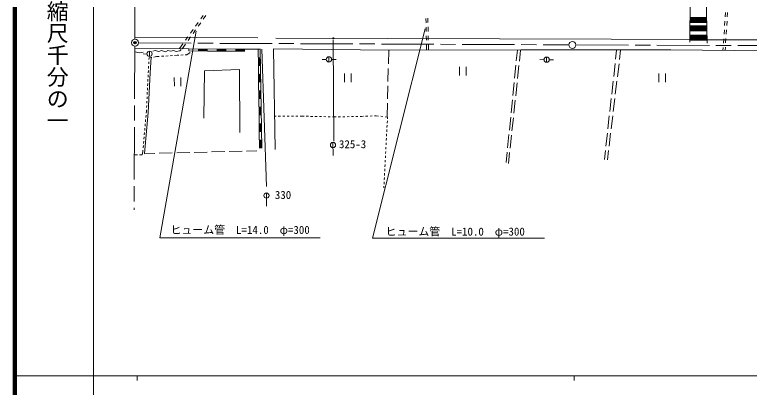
# Model space of a CAD drawing. Units: millimetres, scale not verified. Extents: x 40000 to 680000, y 20000 to 380000.
# Drawn here: x 40000 to 208108, y 202409 to 287726 of the extents above; entities that cross this region are included whole.
import ezdxf
from ezdxf.enums import TextEntityAlignment as Align

# ---------------------------------------------------------------- set-up
doc = ezdxf.new("R2010")
doc.units = ezdxf.units.MM
doc.header["$LTSCALE"] = 1000
doc.header["$PDMODE"] = 32
doc.header["$PDSIZE"] = 500
doc.linetypes.add('CHAIN', pattern=[18.5, 12, -1.5, 3.5, -1.5])
for name, color, linetype, lineweight in [('M-BGD', 7, 'Continuous', 13), ('M-BMK', 2, 'CHAIN', 13), ('M-BMK-SRVR', 3, 'Continuous', 13), ('M-STR-HTXT', 7, 'Continuous', 13), ('M-STR-STRC', 7, 'Continuous', 13), ('M-TTL', 2, 'Continuous', 140), ('M-TTL-BAND', 7, 'Continuous', 13)]:
    doc.layers.add(name, color=color, linetype=linetype, lineweight=lineweight)
doc.layers.add('M-OTRS', color=6, linetype='Continuous')
doc.styles.add('@ＭＳ ゴシック', font='')
doc.styles.add('ＭＳ ゴシック', font='')
doc.styles.get('@ＭＳ ゴシック').set_extended_font_data('@MS Gothic')
doc.styles.get('ＭＳ ゴシック').set_extended_font_data('MS Gothic')

# ---------------------------------------------------------------- blocks, each defined once
blk = doc.blocks.new('有線柱')
at = {"color": 7, "linetype": 'Continuous', "lineweight": 13}
blk.add_line((0, 0.5), (0, -0.5), dxfattribs=at)
blk.add_circle((0, 0), 0.5, dxfattribs=at)
blk = doc.blocks.new('田')
at = {"color": 7, "linetype": 'Continuous', "lineweight": 13}
for p, q in [((-0.75, 1), (-0.75, -1)), ((0.75, -1), (0.75, 1))]:
    blk.add_line(p, q, dxfattribs=at)
blk = doc.blocks.new('道路標識\u3000規制')
at = {"color": 7, "linetype": 'Continuous', "lineweight": 13}
blk.add_line((0, 0), (0, 2.5), dxfattribs=at)
blk.add_circle((0, 2), 0.5, dxfattribs=at)

msp = doc.modelspace()

# ---------------------------------------------------------------- hatches: boundary and pattern name
at = {"layer": 'M-BGD'}
msp.add_hatch(color=256, dxfattribs=at).paths.add_polyline_path([(113167, 282348, -1), (112667, 282239, -1)])

# ---------------------------------------------------------------- linework, layer by layer
for p, q in [((194497, 281455), (194566, 294692)), ((198200, 292983), (198445, 281187)), ((82559, 286747), (83139, 287561)), ((83737, 287523), (83156, 286710)), ((202671, 288220), (202602, 287222)), ((203068, 287260), (203131, 288258)), ((81399, 285118), (81979, 285932)), ((82575, 285896), (81994, 285082)), ((134113, 286890), (134131, 285891)), ((134575, 285912), (134557, 286912)), ((194564, 287093), (194555, 285951)), ((194555, 285951), (198297, 285921)), ((194556, 286087), (195555, 287085)), ((194644, 285950), (194556, 286038)), ((194557, 286229), (195414, 287086)), ((194786, 285949), (194557, 286179)), ((194558, 286372), (195274, 287088)), ((194929, 285948), (194558, 286319)), ((194559, 286515), (195134, 287089)), ((195071, 285947), (194559, 286459)), ((195214, 285946), (194560, 286599)), ((194561, 286657), (194993, 287090)), ((194561, 285951), (195695, 287084)), ((195356, 285945), (194561, 286740)), ((194562, 286800), (194853, 287091)), ((195499, 285943), (194562, 286880)), ((194563, 286942), (194713, 287092)), ((195642, 285942), (194563, 287020)), ((198306, 287064), (194564, 287093)), ((194564, 287085), (194572, 287093)), ((195784, 285941), (194633, 287093)), ((194702, 285950), (195835, 287083)), ((195927, 285940), (194775, 287092)), ((194842, 285949), (195975, 287082)), ((196069, 285939), (194918, 287090)), ((194982, 285948), (196116, 287081)), ((196212, 285938), (195060, 287089)), ((195123, 285946), (196256, 287080)), ((196354, 285937), (195203, 287088)), ((195263, 285945), (196396, 287079)), ((196497, 285936), (195345, 287087)), ((195403, 285944), (196537, 287078)), ((196639, 285934), (195488, 287086)), ((195544, 285943), (196677, 287076)), ((196782, 285933), (195630, 287085)), ((195684, 285942), (196817, 287075)), ((196925, 285932), (195773, 287084)), ((195824, 285941), (196958, 287074)), ((197067, 285931), (195916, 287083)), ((195965, 285940), (197098, 287073)), ((197210, 285930), (196058, 287081)), ((196105, 285939), (197238, 287072)), ((197352, 285929), (196201, 287080)), ((196245, 285938), (197379, 287071)), ((197495, 285928), (196343, 287079)), ((196385, 285936), (197519, 287070)), ((197637, 285927), (196486, 287078)), ((196526, 285935), (197659, 287069)), ((197780, 285925), (196628, 287077)), ((196666, 285934), (197799, 287068)), ((197922, 285924), (196771, 287076)), ((196806, 285933), (197940, 287066)), ((198065, 285923), (196913, 287075)), ((196947, 285932), (198080, 287065)), ((198207, 285922), (197056, 287073)), ((197087, 285931), (198220, 287064)), ((198297, 285974), (197199, 287072)), ((197227, 285930), (198305, 287008)), ((198298, 286114), (197341, 287071)), ((197368, 285929), (198304, 286865)), ((198299, 286254), (197484, 287070)), ((197508, 285928), (198303, 286723)), ((198301, 286395), (197626, 287069)), ((197648, 285926), (198302, 286580)), ((198302, 286535), (197769, 287068)), ((197789, 285925), (198301, 286438)), ((198303, 286675), (197911, 287067)), ((197929, 285924), (198300, 286295)), ((198304, 286815), (198054, 287066)), ((198069, 285923), (198299, 286153)), ((198305, 286956), (198196, 287064)), ((198210, 285922), (198298, 286010)), ((198297, 285921), (198306, 287064)), ((202533, 286225), (202464, 285227)), ((202943, 285264), (203006, 286262)), ((80239, 283489), (80819, 284303)), ((81413, 284268), (80832, 283454)), ((134150, 284891), (134168, 283891)), ((134610, 283912), (134593, 284912)), ((198309, 285169), (194571, 285135)), ((194571, 285135), (194581, 284029)), ((194571, 285113), (194594, 285135)), ((195549, 284037), (194572, 285014)), ((194573, 284972), (194737, 285137)), ((194574, 284832), (194880, 285138)), ((195409, 284036), (194574, 284871)), ((194575, 284692), (195022, 285139)), ((195269, 284035), (194575, 284728)), ((195128, 284033), (194576, 284586)), ((194577, 284552), (195165, 285141)), ((194578, 284412), (195308, 285142)), ((194988, 284032), (194578, 284443)), ((194579, 284272), (195451, 285143)), ((194848, 284031), (194579, 284300)), ((194580, 284131), (195593, 285144)), ((194708, 284030), (194580, 284158)), ((195689, 284038), (194592, 285135)), ((194619, 284029), (195736, 285146)), ((195829, 284040), (194732, 285137)), ((194762, 284030), (195879, 285147)), ((195969, 284041), (194873, 285138)), ((194905, 284031), (196021, 285148)), ((196110, 284042), (195013, 285139)), ((195047, 284033), (196164, 285150)), ((196250, 284044), (195153, 285140)), ((195190, 284034), (196307, 285151)), ((196390, 284045), (195293, 285142)), ((195333, 284035), (196449, 285152)), ((196530, 284046), (195433, 285143)), ((195475, 284037), (196592, 285153)), ((196670, 284047), (195573, 285144)), ((195618, 284038), (196735, 285155)), ((196810, 284049), (195713, 285145)), ((195761, 284039), (196878, 285156)), ((196951, 284050), (195854, 285147)), ((195903, 284040), (197020, 285157)), ((197091, 284051), (195994, 285148)), ((196046, 284042), (197163, 285158)), ((197231, 284052), (196134, 285149)), ((196189, 284043), (197306, 285160)), ((197371, 284054), (196274, 285150)), ((196332, 284044), (197448, 285161)), ((197511, 284055), (196414, 285152)), ((196474, 284046), (197591, 285162)), ((197651, 284056), (196554, 285153)), ((196617, 284047), (197734, 285164)), ((197791, 284057), (196695, 285154)), ((196760, 284048), (197876, 285165)), ((197932, 284059), (196835, 285156)), ((196902, 284049), (198019, 285166)), ((198072, 284060), (196975, 285157)), ((197045, 284051), (198162, 285167)), ((198212, 284061), (197115, 285158)), ((197188, 284052), (198305, 285169)), ((198318, 284096), (197255, 285159)), ((197331, 284053), (198310, 285033)), ((198317, 284239), (197395, 285161)), ((197473, 284055), (198311, 284892)), ((198316, 284382), (197536, 285162)), ((197616, 284056), (198312, 284752)), ((198314, 284524), (197676, 285163)), ((197759, 284057), (198314, 284612)), ((198313, 284667), (197816, 285164)), ((197901, 284058), (198315, 284472)), ((198312, 284810), (197956, 285166)), ((198044, 284060), (198316, 284332)), ((198311, 284953), (198096, 285167)), ((198187, 284061), (198317, 284192)), ((198309, 285095), (198236, 285168)), ((198319, 284062), (198309, 285169)), ((202395, 284230), (202325, 283232)), ((202818, 283268), (202880, 284266)), ((67572, 282594), (95644, 282431)), ((79079, 281859), (79659, 282674)), ((80251, 282640), (79670, 281826)), ((134187, 282891), (134205, 281891)), ((134646, 281913), (134628, 282912)), ((194572, 283035), (194570, 281906)), ((194571, 282441), (195164, 283034)), ((194571, 282299), (195305, 283033)), ((194571, 282158), (195446, 283033)), ((194571, 282016), (195587, 283033)), ((195171, 281905), (194571, 282505)), ((198374, 283028), (194572, 283035)), ((194572, 283008), (194599, 283035)), ((194572, 282866), (194741, 283035)), ((194572, 282724), (194882, 283034)), ((194572, 282583), (195023, 283034)), ((195596, 281904), (194572, 282929)), ((195455, 281905), (194572, 282788)), ((195313, 281905), (194572, 282646)), ((194581, 284029), (198319, 284062)), ((194602, 281906), (195729, 283033)), ((195738, 281904), (194608, 283035)), ((194744, 281906), (195870, 283032)), ((195880, 281904), (194749, 283035)), ((194885, 281906), (196011, 283032)), ((196022, 281904), (194891, 283034)), ((195026, 281906), (196152, 283032)), ((196163, 281903), (195033, 283034)), ((195167, 281905), (196293, 283032)), ((196305, 281903), (195174, 283034)), ((195308, 281905), (196434, 283031)), ((196447, 281903), (195316, 283033)), ((195449, 281905), (196576, 283031)), ((196588, 281903), (195458, 283033)), ((195590, 281904), (196717, 283031)), ((196730, 281902), (195599, 283033)), ((195732, 281904), (196858, 283030)), ((196872, 281902), (195741, 283033)), ((195873, 281904), (196999, 283030)), ((197013, 281902), (195883, 283032)), ((196014, 281904), (197140, 283030)), ((197155, 281901), (196024, 283032)), ((196155, 281903), (197281, 283030)), ((197297, 281901), (196166, 283032)), ((196296, 281903), (197422, 283029)), ((197438, 281901), (196308, 283032)), ((196437, 281903), (197564, 283029)), ((197580, 281901), (196450, 283031)), ((196578, 281903), (197705, 283029)), ((197722, 281900), (196591, 283031)), ((196720, 281902), (197846, 283029)), ((197864, 281900), (196733, 283031)), ((196861, 281902), (197987, 283028)), ((198005, 281900), (196875, 283030)), ((197002, 281902), (198128, 283028)), ((198147, 281900), (197016, 283030)), ((197143, 281902), (198269, 283028)), ((198289, 281899), (197158, 283030)), ((197284, 281901), (198374, 282991)), ((198372, 281958), (197300, 283030)), ((197425, 281901), (198373, 282849)), ((198372, 282099), (197441, 283029)), ((197566, 281901), (198373, 282707)), ((198372, 282240), (197583, 283029)), ((197708, 281900), (198373, 282566)), ((198373, 282381), (197725, 283029)), ((197849, 281900), (198373, 282424)), ((198373, 282522), (197867, 283029)), ((198373, 282663), (198008, 283028)), ((198373, 282805), (198150, 283028)), ((198374, 282946), (198292, 283028)), ((198372, 281899), (198374, 283028)), ((77729, 279964), (78499, 281045)), ((79089, 281012), (78325, 279942)), ((99770, 282358), (176476, 282104)), ((134224, 280891), (134248, 279615)), ((134687, 279639), (134664, 280913)), ((176476, 282104), (194406, 281952)), ((194605, 281906), (194570, 281941)), ((194570, 281906), (198372, 281899)), ((195030, 281906), (194571, 282364)), ((194888, 281906), (194571, 282223)), ((194746, 281906), (194571, 282082)), ((197990, 281900), (198372, 282282)), ((198131, 281900), (198372, 282141)), ((198272, 281899), (198372, 281999)), ((198508, 282001), (266492, 281801)), ((202256, 282234), (202187, 281237)), ((202693, 281271), (202755, 282270)), ((79844, 279927), (67579, 279988)), ((67592, 279201), (68520, 278981)), ((68520, 278981), (69374, 279177)), ((71645, 279396), (72182, 279494)), ((72182, 279494), (73012, 279323)), ((73012, 279323), (73622, 279518)), ((73622, 279518), (74477, 279250)), ((74477, 279250), (75038, 279494)), ((75038, 279494), (75747, 279348)), ((75747, 279348), (76357, 279494)), ((76357, 279494), (76918, 279323)), ((76918, 279323), (77822, 279470)), ((77822, 279470), (78066, 279787)), ((79851, 279934), (79844, 279428)), ((79874, 279427), (84137, 279403)), ((79877, 279927), (92667, 279854)), ((82006, 279565), (84138, 279553)), ((82006, 279515), (84138, 279503)), ((82006, 279465), (84138, 279453)), ((82007, 279715), (84139, 279703)), ((82007, 279665), (84139, 279653)), ((82007, 279615), (84139, 279603)), ((82008, 279865), (84140, 279853)), ((82008, 279815), (84140, 279803)), ((82008, 279765), (84139, 279753)), ((84137, 279403), (88401, 279379)), ((86269, 279441), (88401, 279429)), ((86270, 279591), (88402, 279579)), ((86270, 279541), (88402, 279529)), ((86270, 279491), (88402, 279479)), ((86271, 279791), (88403, 279779)), ((86271, 279741), (88403, 279729)), ((86271, 279691), (88403, 279679)), ((86271, 279641), (88402, 279629)), ((86272, 279841), (88404, 279829)), ((88401, 279379), (92665, 279354)), ((90533, 279466), (92665, 279454)), ((90533, 279416), (92665, 279404)), ((90534, 279666), (92666, 279654)), ((90534, 279616), (92666, 279604)), ((90534, 279566), (92666, 279554)), ((90534, 279516), (92665, 279504)), ((90535, 279816), (92667, 279804)), ((90535, 279766), (92667, 279754)), ((90535, 279716), (92667, 279704)), ((92705, 279858), (96221, 279815)), ((95708, 279798), (95760, 276026)), ((96208, 279805), (96521, 257173)), ((99595, 256834), (99211, 279870)), ((99211, 279870), (125760, 279591)), ((125524, 276441), (125606, 279551)), ((125760, 279591), (155809, 279646)), ((155026, 279577), (154787, 277175)), ((155759, 279581), (155492, 277073)), ((155809, 279646), (190143, 279646)), ((177748, 279574), (177517, 277512)), ((178668, 279580), (178410, 277450)), ((190143, 279646), (226137, 279291)), ((202118, 280239), (202071, 279561)), ((202584, 279537), (202630, 280273)), ((69420, 278786), (70267, 278710)), ((70744, 277836), (70724, 277439)), ((71364, 277941), (70744, 277836)), ((70998, 274376), (71218, 278002)), ((72477, 278129), (71857, 278024)), ((73099, 278167), (72477, 278129)), ((74097, 278229), (73598, 278198)), ((75095, 278291), (74596, 278260)), ((76093, 278353), (75594, 278322)), ((77214, 278422), (76592, 278383)), ((77552, 278445), (77214, 278422)), ((78549, 278512), (78051, 278478)), ((79386, 278568), (79048, 278546)), ((80119, 279032), (79386, 278568)), ((95784, 277913), (95810, 276027)), ((95834, 277914), (95860, 276028)), ((95884, 277914), (95910, 276028)), ((95934, 277915), (95960, 276029)), ((95984, 277916), (96010, 276030)), ((96034, 277916), (96060, 276030)), ((96084, 277917), (96110, 276031)), ((96134, 277918), (96160, 276032)), ((96184, 277919), (96210, 276032)), ((111269, 277453), (110358, 277475)), ((112528, 277460), (113555, 277453)), ((160149, 277457), (161072, 277424)), ((70649, 275940), (70625, 275441)), ((70699, 276939), (70674, 276440)), ((95760, 276026), (95812, 272254)), ((154688, 276180), (154391, 273195)), ((155386, 276079), (155069, 273096)), ((162385, 277370), (163307, 277370)), ((177406, 276518), (177073, 273536)), ((178289, 276457), (177928, 273479)), ((70558, 265312), (70998, 274376)), ((70600, 274942), (70575, 274442)), ((83468, 274870), (83248, 264048)), ((91433, 275200), (83468, 274870)), ((91531, 260765), (91433, 275200)), ((95836, 274141), (95862, 272255)), ((95886, 274142), (95912, 272256)), ((95936, 274142), (95962, 272256)), ((95986, 274143), (96012, 272257)), ((96036, 274144), (96062, 272258)), ((96086, 274144), (96112, 272258)), ((96136, 274145), (96162, 272259)), ((96186, 274146), (96212, 272260)), ((96236, 274146), (96262, 272260)), ((125418, 272443), (125497, 275442)), ((70500, 272944), (70476, 272445)), ((70550, 273943), (70525, 273443)), ((176962, 272542), (176629, 269561)), ((177808, 272486), (177446, 269508)), ((70401, 270947), (70376, 270447)), ((70451, 271945), (70426, 271446)), ((95812, 272254), (95864, 268482)), ((125313, 268444), (125392, 271443)), ((154292, 272200), (153995, 269215)), ((154963, 272101), (154645, 269118)), ((70351, 269948), (70327, 269448)), ((95888, 270369), (95914, 268483)), ((95938, 270369), (95964, 268483)), ((95988, 270370), (96014, 268484)), ((96038, 270371), (96064, 268485)), ((96088, 270372), (96114, 268485)), ((96138, 270372), (96164, 268486)), ((96188, 270373), (96214, 268487)), ((96238, 270374), (96264, 268488)), ((96288, 270374), (96314, 268488)), ((70252, 267950), (70227, 267451)), ((70302, 268949), (70277, 268450)), ((95864, 268482), (95917, 264710)), ((125205, 264334), (125287, 267444)), ((153896, 268220), (153600, 265234)), ((154539, 268124), (154221, 265141)), ((176518, 268567), (176185, 265586)), ((177326, 268515), (176965, 265537)), ((70153, 265953), (70133, 265555)), ((70203, 266951), (70178, 266452)), ((95940, 266597), (95967, 264711)), ((95990, 266597), (96017, 264711)), ((96040, 266598), (96067, 264712)), ((96090, 266599), (96116, 264713)), ((96140, 266599), (96166, 264713)), ((96190, 266600), (96216, 264714)), ((96240, 266601), (96266, 264715)), ((96290, 266601), (96316, 264715)), ((96340, 266602), (96366, 264716)), ((69679, 255918), (70558, 265312)), ((70059, 264713), (70015, 264215)), ((70133, 265555), (70103, 265211)), ((95917, 264710), (95969, 260938)), ((99445, 264493), (99827, 264493)), ((100327, 264492), (100827, 264492)), ((101327, 264491), (101827, 264491)), ((102327, 264490), (102827, 264490)), ((103327, 264489), (103827, 264489)), ((104327, 264488), (104827, 264488)), ((105327, 264487), (105708, 264487)), ((105708, 264487), (106222, 264476)), ((106722, 264465), (107221, 264454)), ((107721, 264443), (108221, 264432)), ((108721, 264421), (109221, 264410)), ((109721, 264399), (110221, 264388)), ((110721, 264377), (111220, 264366)), ((111720, 264355), (112220, 264344)), ((112720, 264333), (113234, 264322)), ((113234, 264322), (113561, 264328)), ((114061, 264337), (114560, 264346)), ((115060, 264355), (115560, 264364)), ((116060, 264373), (116560, 264382)), ((117060, 264391), (117560, 264400)), ((118060, 264408), (118560, 264417)), ((119060, 264426), (119386, 264432)), ((119386, 264432), (119813, 264453)), ((120313, 264478), (120812, 264502)), ((121312, 264527), (121811, 264551)), ((122310, 264576), (122737, 264597)), ((122737, 264597), (123284, 264527)), ((123780, 264464), (124276, 264400)), ((124772, 264337), (125319, 264267)), ((125319, 264267), (125301, 263911)), ((153501, 264239), (153204, 261254)), ((154115, 264146), (153798, 261163)), ((176074, 264592), (175741, 261610)), ((176844, 264545), (176483, 261566)), ((69884, 262721), (69840, 262223)), ((69971, 263717), (69928, 263219)), ((95993, 262825), (96019, 260938)), ((96043, 262825), (96069, 260939)), ((96093, 262826), (96119, 260940)), ((96143, 262827), (96169, 260941)), ((96193, 262827), (96219, 260941)), ((96243, 262828), (96269, 260942)), ((96293, 262829), (96319, 260943)), ((96343, 262829), (96369, 260943)), ((96393, 262830), (96419, 260944)), ((125223, 262413), (125198, 261914)), ((125275, 263412), (125249, 262912)), ((69708, 260728), (69665, 260230)), ((69796, 261725), (69752, 261226)), ((95969, 260938), (96021, 257166)), ((125172, 261414), (125146, 260915)), ((175630, 260617), (175297, 257635)), ((176363, 260574), (176002, 257595)), ((69621, 259732), (69577, 259234)), ((96045, 259052), (96071, 257166)), ((96095, 259053), (96121, 257167)), ((96145, 259054), (96171, 257168)), ((96195, 259054), (96221, 257168)), ((96245, 259055), (96271, 257169)), ((96295, 259056), (96321, 257170)), ((96345, 259057), (96371, 257170)), ((96395, 259057), (96421, 257171)), ((96445, 259058), (96471, 257172)), ((125068, 259417), (125043, 258918)), ((125120, 260416), (125094, 259916)), ((153105, 260259), (152808, 257273)), ((153692, 260169), (153374, 257186)), ((69445, 257740), (69402, 257242)), ((69533, 258736), (69489, 258238)), ((124965, 257420), (124939, 256920)), ((125017, 258418), (124991, 257919)), ((68089, 255651), (67521, 255643)), ((69157, 255667), (68589, 255659)), ((69327, 256400), (69157, 255667)), ((69358, 256744), (69327, 256400)), ((69692, 255902), (72067, 255963)), ((73067, 255989), (76066, 256067)), ((77066, 256093), (80065, 256171)), ((81064, 256196), (84063, 256274)), ((85063, 256300), (88062, 256378)), ((89062, 256404), (92061, 256482)), ((93060, 256507), (95436, 256569)), ((124913, 256421), (124888, 255922)), ((152709, 256278), (152471, 253877)), ((153268, 256191), (153001, 253684)), ((175186, 256641), (174956, 254579)), ((175881, 256603), (175623, 254472)), ((124810, 254424), (124784, 253924)), ((124862, 255422), (124836, 254923)), ((124707, 252426), (124681, 251927)), ((124758, 253425), (124733, 252926)), ((124655, 251428), (124629, 250928)), ((124552, 249430), (124526, 248931)), ((124603, 250429), (124578, 249930)), ((124500, 248432), (124482, 248076))]:
    msp.add_line(p, q, dxfattribs=at)
at = {"layer": 'M-BMK'}
for p, q in [((67483, 282187), (67632, 320671)), ((68410, 281243), (166722, 280828)), ((168474, 280813), (266681, 280460)), ((67510, 280465), (67333, 243042))]:
    msp.add_line(p, q, dxfattribs=at)
at = {"layer": 'M-BMK-SRVR'}
for centre in [(67544, 281318), (167616, 280803)]:
    msp.add_circle(centre, 800, dxfattribs=at)
at = {"layer": 'M-OTRS'}
msp.add_point((67544, 281318), dxfattribs=at)
at = {"layer": 'M-STR-HTXT'}
for p, q in [((133898, 284508), (121904, 236542)), ((81550, 283949), (73186, 236610)), ((73186, 236610), (109904, 236610)), ((121904, 236542), (161228, 236542))]:
    msp.add_line(p, q, dxfattribs=at)
at = {"layer": 'M-STR-STRC'}
for p, q in [((113043, 258793), (112863, 281896)), ((97620, 248368), (96589, 279833))]:
    msp.add_line(p, q, dxfattribs=at)
at = {"layer": 'M-TTL'}
msp.add_line((40000, 380000), (40000, 20000), dxfattribs=at)
at = {"layer": 'M-TTL-BAND'}
for p, q in [((58000, 370000), (58000, 20000)), ((40000, 205000), (579000, 205000)), ((68000, 205000), (68000, 204000)), ((168000, 205000), (168000, 204000))]:
    msp.add_line(p, q, dxfattribs=at)

# ---------------------------------------------------------------- block references
at = {"layer": 'M-BGD', "rotation": 0.08929}
for name, p, xscale, yscale in [('有線柱', (70863, 278764), 1200, 1200), ('有線柱', (111910, 277489), 1200, 1200), ('有線柱', (161734, 277427), 1200, 1200), ('田', (142543, 274767), 1000, 1000), ('田', (116216, 273283), 1000, 1000), ('田', (188152, 273283), 1000, 1000), ('田', (77282, 272356), 1000, 1000)]:
    msp.add_blockref(name, p, dxfattribs=dict(at, xscale=xscale, yscale=yscale))
at = {"layer": 'M-STR-STRC', "xscale": 1200, "yscale": 1200, "rotation": 0.08929}
for p in [(112842, 255476), (97620, 243918)]:
    msp.add_blockref('道路標識\u3000規制', p, dxfattribs=at)

# ---------------------------------------------------------------- texts
at = {"layer": 'M-STR-HTXT', "style": 'ＭＳ ゴシック'}
for s, p in [('ヒューム管\u3000L=14.0\u3000φ=300', (75655, 236983)), ('ヒューム管\u3000L=10.0\u3000φ=300', (124876, 236599))]:
    msp.add_text(s, height=1833, dxfattribs=at).set_placement(p, align=Align.BOTTOM_LEFT)
at = {"layer": 'M-STR-STRC', "style": 'ＭＳ ゴシック'}
for s, p in [('325-3', (114203, 256607)), ('330', (99536, 244989))]:
    msp.add_text(s, height=1833, dxfattribs=at).set_placement(p, align=Align.BOTTOM_LEFT)
at = {"layer": 'M-TTL-BAND', "style": '@ＭＳ ゴシック'}
msp.add_text('縮尺千分の一', height=3666, rotation=270, dxfattribs=at).set_placement((49777, 261030), align=Align.MIDDLE_RIGHT)

doc.saveas('drawing.dxf')
